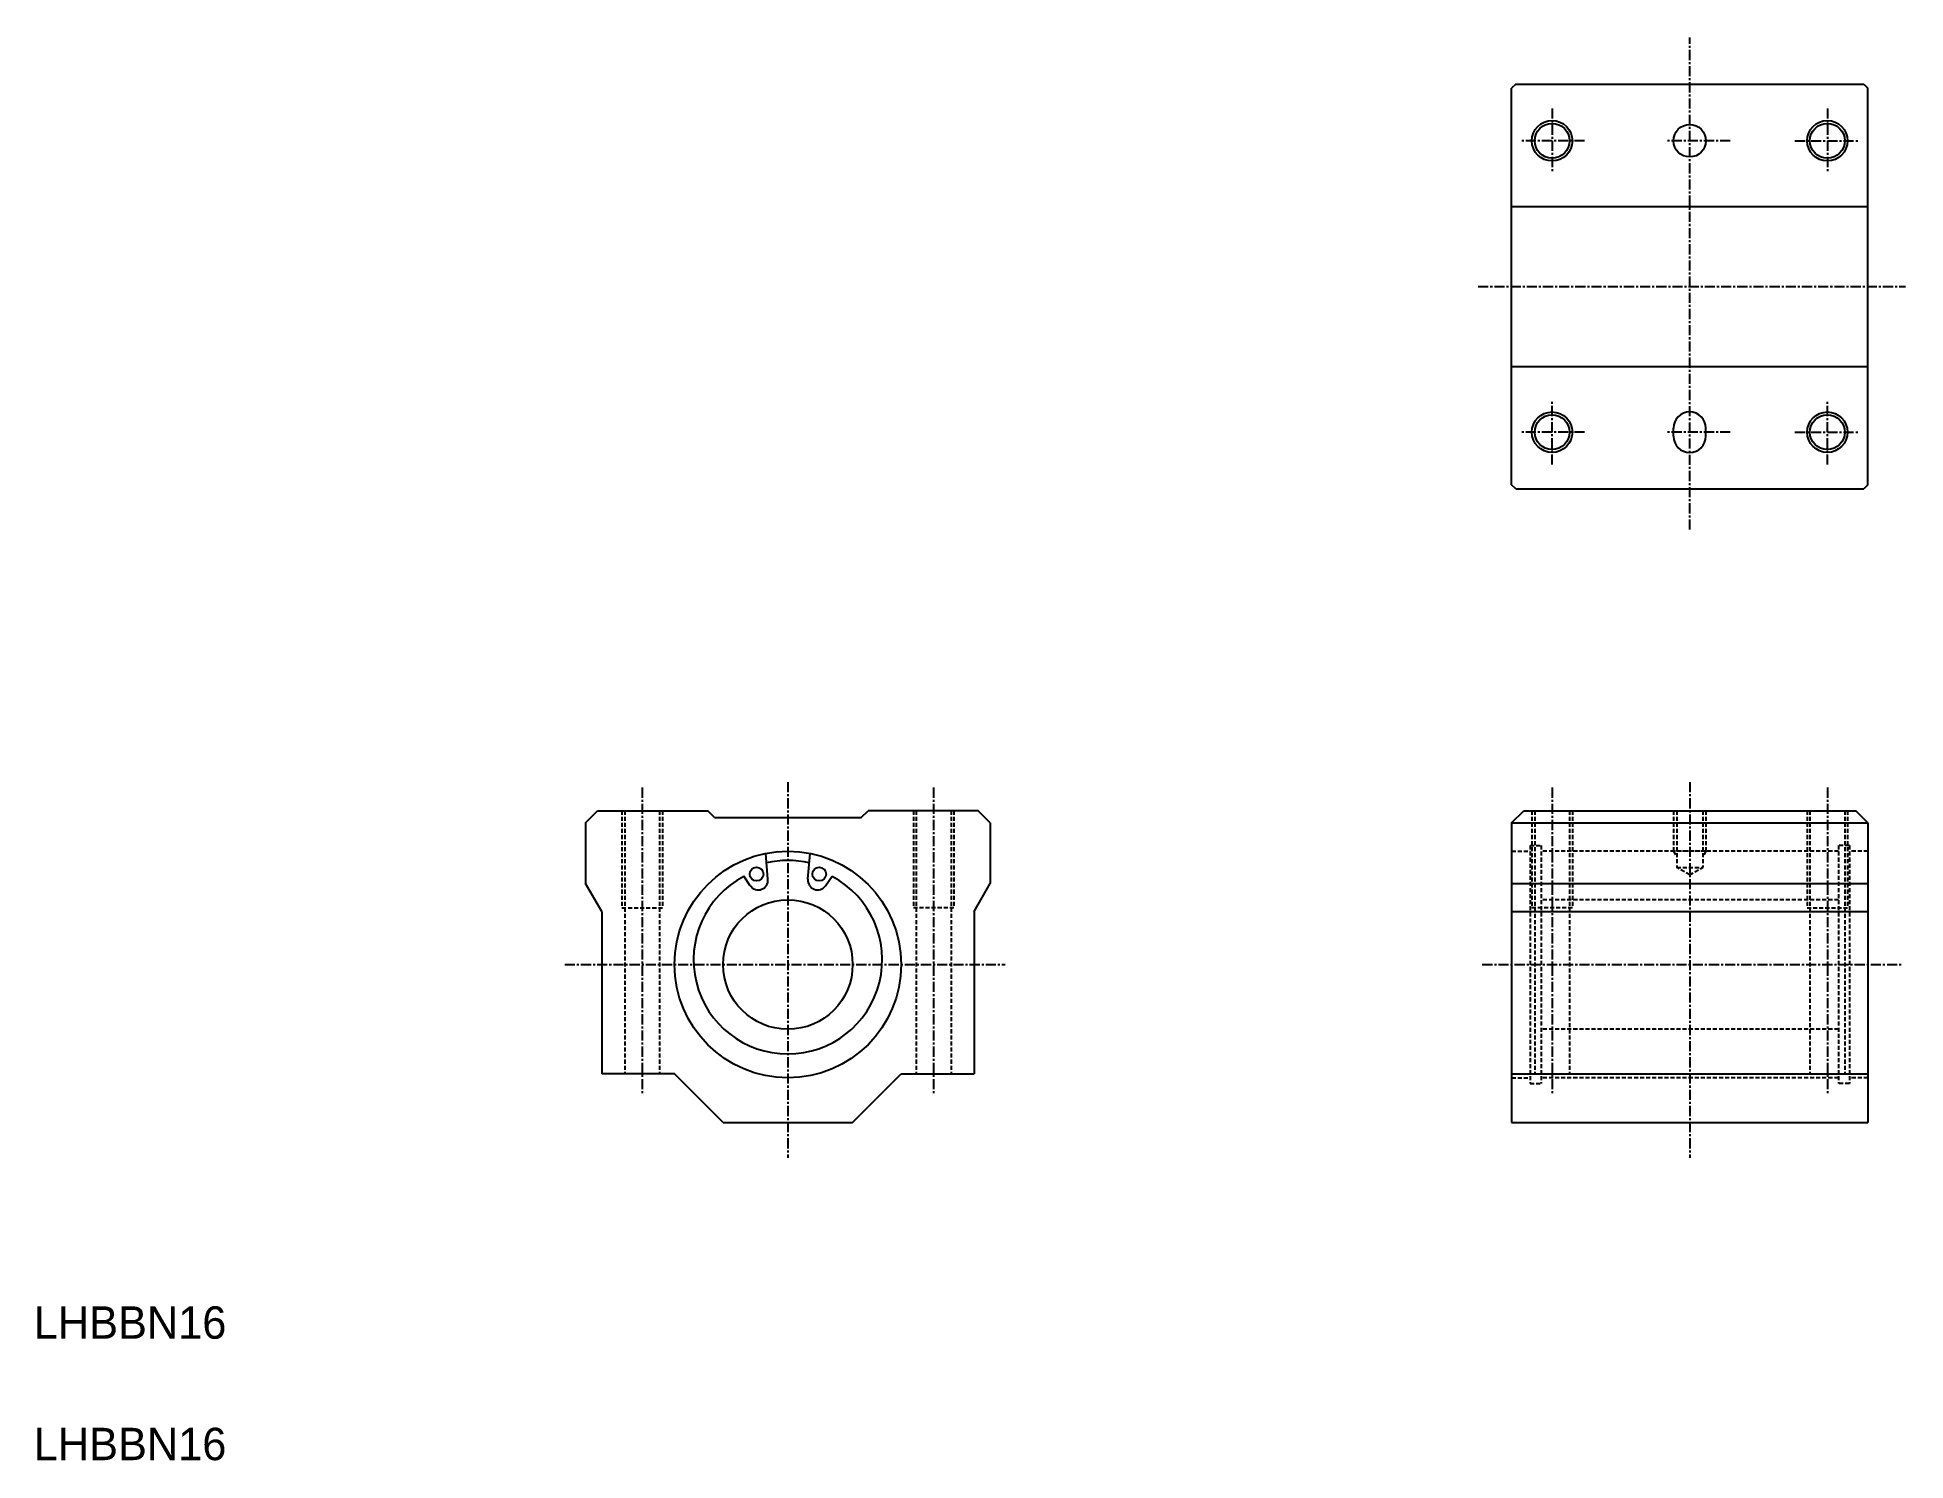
# Model space of a CAD drawing. Extents: x 10 to 241, y 10 to 186.
import ezdxf

# ---------------------------------------------------------------- set-up
doc = ezdxf.new("R2010")
doc.units = 0
doc.linetypes.add('CENTER', pattern=[2, 1.25, -0.25, 0.25, -0.25])
doc.linetypes.add('DASHED', pattern=[0.75, 0.5, -0.25])
doc.layers.get('0').update_dxf_attribs({"linetype": 'CONTINUOUS'})
doc.layers.add('CENTER', color=1, linetype='CENTER')

msp = doc.modelspace()

# ---------------------------------------------------------------- linework, layer by layer
at = {"color": 7, "linetype": 'CONTINUOUS'}
for p, q in [((193.05, 179.97), (192.55, 179.47)), ((192.55, 130.47), (192.55, 179.47)), ((193.05, 179.97), (236.05, 179.97)), ((236.05, 179.97), (236.55, 179.47)), ((236.55, 130.47), (236.55, 179.47)), ((192.55, 164.87), (236.55, 164.87)), ((192.55, 145.07), (236.55, 145.07)), ((212.55, 136.47), (212.55, 137.47)), ((216.55, 136.47), (216.55, 137.47)), ((193.05, 129.97), (192.55, 130.47)), ((193.05, 129.97), (236.05, 129.97)), ((236.55, 130.47), (236.05, 129.97)), ((78.15, 88.72), (79.65, 90.22)), ((79.65, 90.22), (93.25, 90.22)), ((94.1, 89.37), (93.25, 90.22)), ((112.2, 89.37), (113.05, 90.22)), ((126.65, 90.22), (113.05, 90.22)), ((128.15, 88.72), (126.65, 90.22)), ((192.55, 88.72), (194.05, 90.22)), ((194.05, 90.22), (235.05, 90.22)), ((236.55, 88.72), (235.05, 90.22)), ((78.15, 88.72), (78.15, 81.22)), ((94.1, 89.37), (112.2, 89.37)), ((128.15, 88.72), (128.15, 81.22)), ((192.55, 88.72), (236.55, 88.72)), ((192.55, 88.72), (192.55, 51.72)), ((236.55, 88.72), (236.55, 51.72)), ((100.69, 81.75), (100.41, 84.95)), ((105.62, 81.75), (105.9, 84.95)), ((80.15, 77.76), (78.15, 81.22)), ((98.51, 80.96), (97.7, 82.12)), ((107.8, 80.96), (108.61, 82.12)), ((126.15, 77.76), (128.15, 81.22)), ((192.55, 81.22), (236.55, 81.22)), ((80.15, 77.76), (80.15, 57.72)), ((126.15, 77.76), (126.15, 57.72)), ((192.55, 77.76), (236.55, 77.76)), ((197.55, 78.22), (197.55, 78.22)), ((198.8, 78.22), (198.8, 78.22)), ((89.15, 57.72), (80.15, 57.72)), ((95.15, 51.72), (89.15, 57.72)), ((111.15, 51.72), (117.15, 57.72)), ((117.15, 57.72), (126.15, 57.72)), ((192.55, 57.72), (236.55, 57.72)), ((95.15, 51.72), (111.15, 51.72)), ((192.55, 51.72), (236.55, 51.72))]:
    msp.add_line(p, q, dxfattribs=at)
at = {"color": 3, "linetype": 'DASHED'}
for p, q in [((82.65, 90.22), (82.65, 78.22)), ((83, 90.22), (83, 57.72)), ((87.3, 90.22), (87.3, 57.72)), ((87.65, 90.22), (87.65, 78.22)), ((118.65, 90.22), (118.65, 78.22)), ((119, 90.22), (119, 57.72)), ((123.3, 90.22), (123.3, 57.72)), ((123.65, 90.22), (123.65, 78.22)), ((195.05, 90.22), (195.05, 78.22)), ((195.4, 90.22), (195.4, 57.72)), ((199.7, 90.22), (199.7, 57.72)), ((200.05, 90.22), (200.05, 78.22)), ((212.55, 90.22), (212.55, 85.22)), ((212.95, 90.22), (212.95, 83.22)), ((216.15, 90.22), (216.15, 83.22)), ((216.55, 90.22), (216.55, 85.22)), ((229.05, 90.22), (229.05, 78.22)), ((229.4, 90.22), (229.4, 57.72)), ((233.7, 90.22), (233.7, 57.72)), ((234.05, 90.22), (234.05, 78.22)), ((194.83, 85.92), (194.83, 56.52)), ((194.83, 85.92), (196.18, 85.92)), ((196.18, 85.92), (196.18, 56.52)), ((232.92, 85.92), (232.92, 56.52)), ((234.27, 85.92), (232.92, 85.92)), ((234.27, 85.92), (234.27, 56.52)), ((192.55, 85.22), (194.83, 85.22)), ((232.92, 85.22), (196.18, 85.22)), ((212.55, 85.22), (212.95, 84.53)), ((216.55, 85.22), (212.55, 85.22)), ((214.55, 82.3), (212.95, 83.22)), ((212.95, 83.22), (216.15, 83.22)), ((214.55, 82.3), (216.15, 83.22)), ((216.55, 85.22), (216.15, 84.53)), ((236.55, 85.22), (234.27, 85.22)), ((232.92, 79.22), (196.18, 79.22)), ((82.65, 78.22), (87.65, 78.22)), ((123.65, 78.22), (118.65, 78.22)), ((200.05, 78.22), (195.05, 78.22)), ((229.05, 78.22), (234.05, 78.22)), ((232.92, 63.22), (196.18, 63.22)), ((192.55, 57.22), (194.83, 57.22)), ((194.83, 56.52), (196.18, 56.52)), ((232.92, 57.22), (196.18, 57.22)), ((234.27, 56.52), (232.92, 56.52)), ((236.55, 57.22), (234.27, 57.22))]:
    msp.add_line(p, q, dxfattribs=at)
at = {"color": 3}
for centre in [(197.55, 172.97), (231.55, 172.97), (197.55, 136.97), (231.55, 136.97)]:
    msp.add_circle(centre, 2.5, dxfattribs=at)
at = {"color": 7, "linetype": 'CONTINUOUS'}
for centre, radius in [((197.55, 172.97), 2.15), ((214.55, 172.97), 2), ((231.55, 172.97), 2.15), ((197.55, 136.97), 2.15), ((231.55, 136.97), 2.15), ((103.15, 71.22), 14), ((99.28, 82.4), 0.85), ((107.03, 82.4), 0.85), ((103.15, 71.22), 8)]:
    msp.add_circle(centre, radius, dxfattribs=at)
for centre, radius, start, end in [((214.55, 137.47), 2, 0, 180), ((214.55, 136.47), 2, 180, 0), ((103.15, 71.22), 12.85, 78.1077, 101.8923), ((103.15, 71.82), 11.65, 117.942, 62.058), ((99.49, 81.64), 1.2, 214.9881, 5.0215), ((106.82, 81.64), 1.2, 174.9785, 325.0119)]:
    msp.add_arc(centre, radius, start, end, dxfattribs=at)
at = {"layer": 'CENTER', "color": 1, "linetype": 'CENTER'}
for p, q in [((214.55, 124.94), (214.55, 185.74)), ((197.55, 176.97), (197.55, 168.97)), ((231.55, 176.97), (231.55, 168.97)), ((201.55, 172.97), (193.55, 172.97)), ((219.56, 172.97), (211.56, 172.97)), ((227.55, 172.97), (235.55, 172.97)), ((188.42, 154.97), (241.22, 154.97)), ((197.55, 132.97), (197.55, 140.97)), ((231.55, 132.97), (231.55, 140.97)), ((201.55, 136.97), (193.55, 136.97)), ((219.56, 136.97), (211.56, 136.97)), ((227.55, 136.97), (235.55, 136.97)), ((85.15, 93.08), (85.15, 55.08)), ((103.15, 93.76), (103.15, 47.36)), ((121.15, 93.08), (121.15, 55.08)), ((197.55, 93.08), (197.55, 55.08)), ((214.55, 93.76), (214.55, 47.36)), ((231.55, 93.08), (231.55, 55.08)), ((75.59, 71.22), (129.99, 71.22)), ((188.92, 71.22), (240.92, 71.22))]:
    msp.add_line(p, q, dxfattribs=at)

# ---------------------------------------------------------------- texts
at = {"color": 7, "linetype": 'CONTINUOUS'}
for p in [(10, 25), (10, 10)]:
    msp.add_text('LHBBN16', height=4, dxfattribs=at).set_placement(p)

doc.saveas('drawing.dxf')
